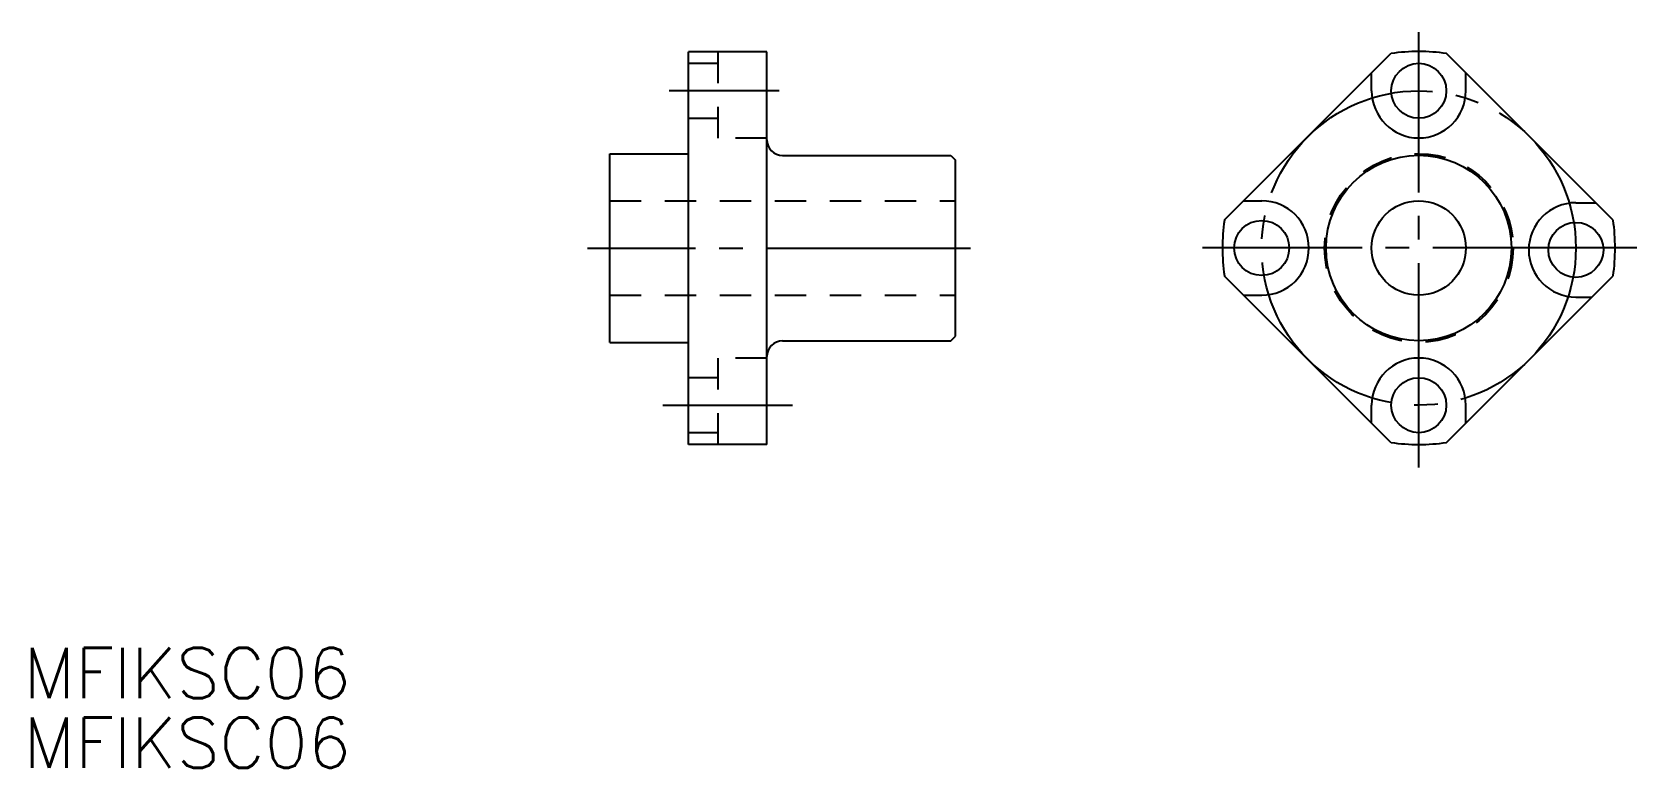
# Model space of a CAD drawing. Extents: x 80 to 182, y 139 to 186.
import ezdxf

# ---------------------------------------------------------------- set-up
doc = ezdxf.new("R2010")
doc.units = 0
doc.linetypes.add('CENTER', pattern=[17.5, 13, -1.5, 1.5, -1.5])
doc.linetypes.add('DASHED', pattern=[3.5, 2, -1.5])
doc.layers.get('0').update_dxf_attribs({"linetype": 'CONTINUOUS'})
doc.layers.add('CENTER', color=1, linetype='CENTER')
doc.styles.get("Standard").update_dxf_attribs({"font": 'txt.shx', "bigfont": '@extfont2.shx'})

msp = doc.modelspace()

# ---------------------------------------------------------------- linework, layer by layer
at = {"color": 7, "linetype": 'CONTINUOUS'}
for p, q in [((126.84, 184.27), (121.84, 184.27)), ((121.84, 159.27), (121.84, 184.27)), ((126.84, 159.27), (126.84, 184.27)), ((166.57, 184.16), (155.96, 173.55)), ((180.71, 173.55), (170.1, 184.16)), ((165.34, 181.78), (165.34, 182.92)), ((171.34, 181.78), (171.34, 182.92)), ((116.84, 165.77), (116.84, 177.77)), ((116.84, 177.77), (121.84, 177.77)), ((127.84, 177.67), (138.54, 177.67)), ((138.54, 177.67), (138.84, 177.37)), ((138.84, 166.17), (138.84, 177.37)), ((157.19, 174.78), (158.34, 174.78)), ((178.34, 174.66), (179.6, 174.66)), ((155.96, 170.01), (166.57, 159.41)), ((170.1, 159.41), (180.71, 170.01)), ((157.19, 168.78), (158.34, 168.78)), ((178.34, 168.66), (179.35, 168.66)), ((116.84, 165.77), (121.84, 165.77)), ((127.84, 165.87), (138.54, 165.87)), ((138.54, 165.87), (138.84, 166.17)), ((165.34, 160.64), (165.34, 161.78)), ((171.34, 160.64), (171.34, 161.78)), ((126.84, 159.27), (121.84, 159.27))]:
    msp.add_line(p, q, dxfattribs=at)
at = {"color": 3, "linetype": 'DASHED'}
for p, q in [((123.74, 178.77), (123.74, 184.27)), ((123.74, 183.52), (121.84, 183.52)), ((123.74, 180.02), (121.84, 180.02)), ((126.84, 178.77), (123.74, 178.77)), ((116.84, 174.77), (138.84, 174.77)), ((116.84, 168.77), (138.84, 168.77)), ((123.74, 159.27), (123.74, 164.77)), ((126.84, 164.77), (123.74, 164.77)), ((123.74, 163.52), (121.84, 163.52)), ((123.74, 160.02), (121.84, 160.02))]:
    msp.add_line(p, q, dxfattribs=at)
at = {"color": 7, "linetype": 'CONTINUOUS'}
for centre, radius in [((168.34, 181.78), 1.75), ((168.34, 171.78), 5.9), ((168.34, 171.78), 3), ((158.34, 171.78), 1.75), ((178.34, 171.66), 1.75), ((168.34, 161.78), 1.75)]:
    msp.add_circle(centre, radius, dxfattribs=at)
at = {"color": 3, "linetype": 'DASHED'}
msp.add_circle((168.34, 171.78), 6, dxfattribs=at)
at = {"color": 7, "linetype": 'CONTINUOUS'}
for centre, radius, start, end in [((168.34, 171.78), 12.5, 81.8699, 98.1301), ((168.34, 181.78), 3, 180, 0), ((127.84, 178.67), 1, 180, 270), ((158.34, 171.78), 3, 270, 90), ((178.34, 171.66), 3, 90, 270), ((168.34, 171.78), 12.5, 171.8699, 188.1301), ((168.34, 171.78), 12.5, 351.8699, 8.1301), ((127.84, 164.87), 1, 90, 180), ((168.34, 161.78), 3, 0, 180), ((168.34, 171.78), 12.5, 261.8699, 278.1301)]:
    msp.add_arc(centre, radius, start, end, dxfattribs=at)
at = {"layer": 'CENTER', "color": 1, "linetype": 'CENTER'}
for p, q in [((168.34, 157.82), (168.34, 185.51)), ((127.62, 181.77), (120.61, 181.77)), ((139.8, 171.74), (115.42, 171.74)), ((182.23, 171.78), (154.57, 171.78)), ((128.47, 161.77), (120.22, 161.77))]:
    msp.add_line(p, q, dxfattribs=at)
msp.add_circle((168.34, 171.78), 10, dxfattribs=at)

# ---------------------------------------------------------------- texts
at = {"color": 7, "linetype": 'CONTINUOUS'}
for p in [(79.51, 143.14), (79.51, 138.7)]:
    msp.add_text('MFIKSC06', height=3.2, dxfattribs=at).set_placement(p)

doc.saveas('drawing.dxf')
